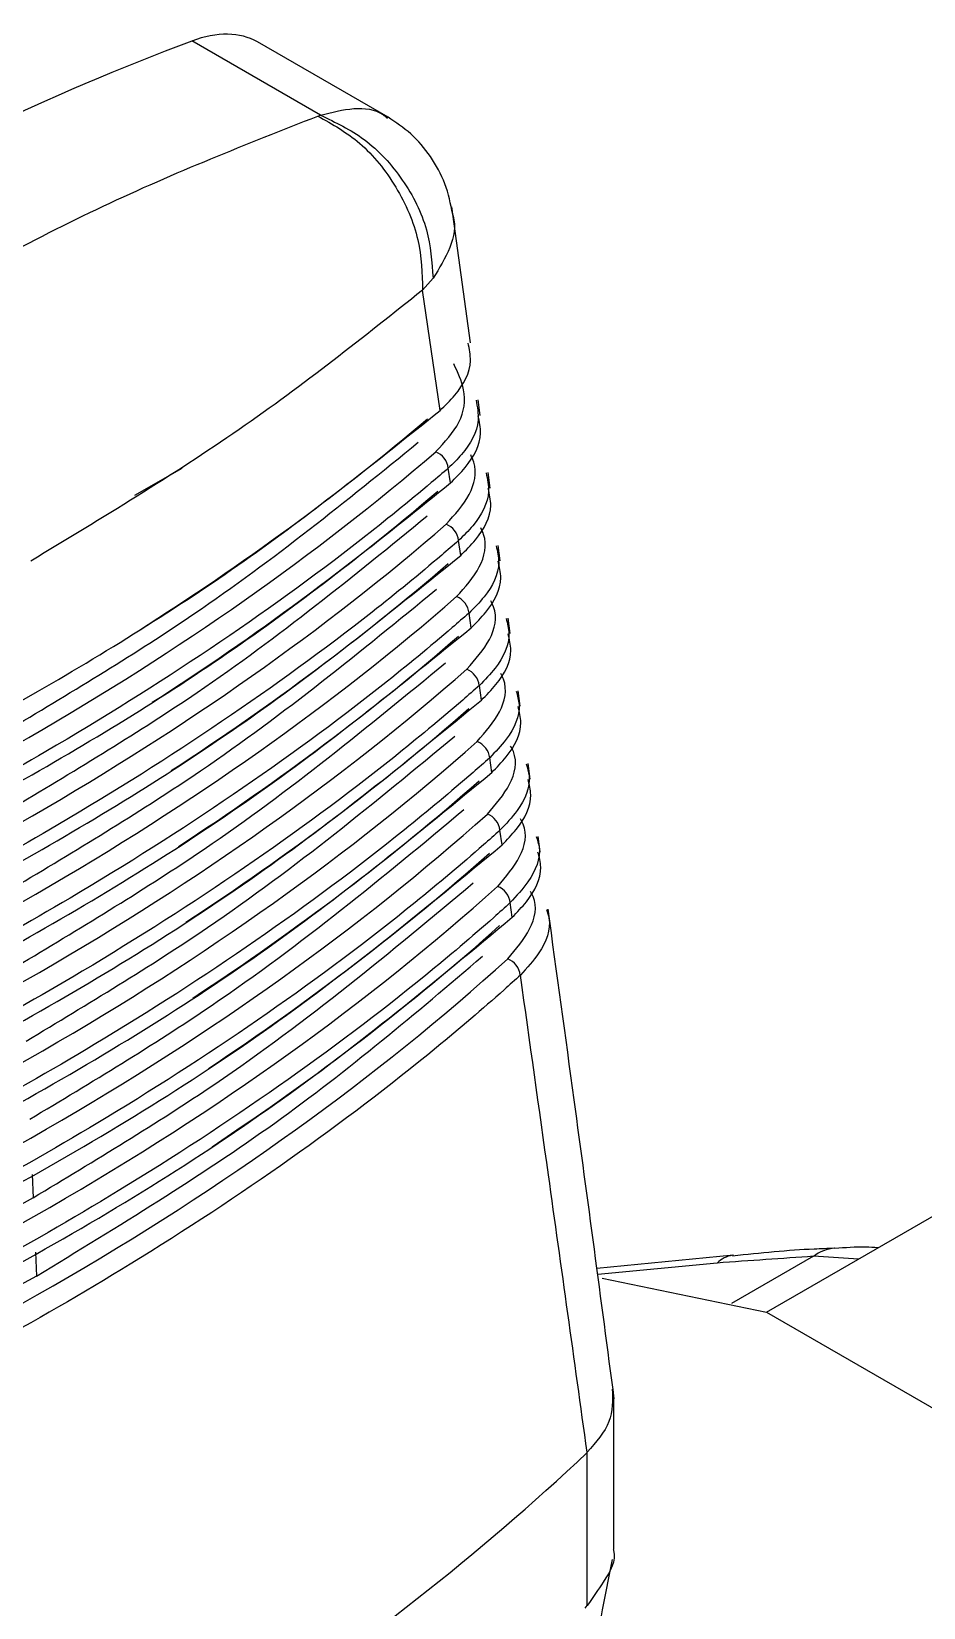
# Model space of a CAD drawing. Extents: x 8 to 113, y 1 to 87.
# Drawn here: x 78.536 to 79.128, y 12.129 to 13.174 of the extents above; entities that cross this region are included whole.
import ezdxf

# ---------------------------------------------------------------- set-up
doc = ezdxf.new("R2010")
doc.units = 0
doc.header["$MEASUREMENT"] = 0
doc.layers.add('OBJECT', color=7, linetype='CONTINUOUS')

msp = doc.modelspace()

# ---------------------------------------------------------------- linework, layer by layer
at = {"layer": 'OBJECT'}
for p, q in [((78.7279, 13.1185), (78.6426, 13.1677)), ((78.7728, 13.1171), (78.6861, 13.1671)), ((78.7261, 13.1179), (78.7279, 13.1185)), ((78.8272, 12.9675), (78.8149, 13.0576)), ((78.8025, 13.0103), (78.7955, 13.0024)), ((78.8071, 12.9226), (78.7955, 13.0024)), ((78.8338, 12.9193), (78.8324, 12.9296)), ((78.6359, 12.8842), (78.6045, 12.8661)), ((78.814, 12.8745), (78.8125, 12.8843)), ((78.8404, 12.871), (78.839, 12.8814)), ((78.8208, 12.8265), (78.8194, 12.8363)), ((78.847, 12.8228), (78.8456, 12.8331)), ((78.8277, 12.7784), (78.8263, 12.7882)), ((78.8536, 12.7746), (78.8522, 12.7849)), ((78.8345, 12.7304), (78.8332, 12.7402)), ((78.8602, 12.7264), (78.8588, 12.7366)), ((78.8414, 12.6824), (78.84, 12.6921)), ((78.8668, 12.6781), (78.8654, 12.6884)), ((78.8482, 12.6344), (78.8468, 12.6441)), ((78.8735, 12.6299), (78.8721, 12.6401)), ((78.855, 12.5864), (78.8536, 12.5961)), ((79.0235, 12.3245), (79.2521, 12.4565)), ((78.5367, 12.4158), (78.5374, 12.4004)), ((78.539, 12.3642), (78.5397, 12.3484)), ((79.0016, 12.3622), (78.911, 12.3535)), ((79.0546, 12.3615), (79.0004, 12.3302)), ((79.001, 12.3622), (79.0016, 12.3623)), ((78.9908, 12.357), (78.9116, 12.3494)), ((78.9146, 12.3471), (79.0235, 12.3245)), ((79.0235, 12.3245), (79.4336, 12.0878)), ((78.9222, 12.1674), (78.9222, 12.2678)), ((78.9047, 12.2316), (78.9046, 12.2315)), ((78.9047, 12.1299), (78.9047, 12.2316)), ((78.9032, 12.1281), (78.9047, 12.1299))]:
    msp.add_line(p, q, dxfattribs=at)
at = {"layer": 'OBJECT', "flags": 128}
msp.add_lwpolyline([(79.0844, 12.3597), (79.0546, 12.3615), (79.0546, 12.3615), (79.0546, 12.3615)], dxfattribs=at)
at = {"layer": 'OBJECT'}
for centre, radius, start, end in [((78.7992, 12.8828), 0.0134, 6.4054, 67.5871), ((78.8061, 12.8348), 0.0134, 6.4382, 67.7634), ((78.813, 12.7867), 0.0134, 6.471, 67.9393), ((78.8199, 12.7386), 0.0133, 6.5032, 68.1142), ((78.8268, 12.6906), 0.0133, 6.5364, 68.2877), ((78.8336, 12.6426), 0.0133, 6.5691, 68.4606), ((78.8404, 12.5945), 0.0133, 6.6006, 68.634), ((78.8472, 12.5465), 0.0132, 6.6321, 68.8065), ((79.0038, 12.3439), 0.0185, 98.9933, 134.9133), ((79.0702, 12.3423), 0.0246, 93.3793, 129.1104), ((77.7642, 13.4431), 1.664, 303.0242, 313.2654)]:
    msp.add_arc(centre, radius, start, end, dxfattribs=at)
for centre, major_axis, ratio, start_param, end_param in [((78.6232, 13.0648), (0.0641, 0.1015), 0.548826, 0.021956, 0.625519), ((78.2728, 11.2422), (1.2089, 1.8994), 0.546317, 0.627208, 0.990716), ((76.9812, 13.6114), (2.1942, 0.0164), 0.572227, 5.542671, 5.684292), ((76.9826, 13.6173), (2.1948, -0.0167), 0.582304, 5.308542, 5.695912), ((76.9812, 13.5608), (2.1974, 0.0165), 0.572227, 5.547323, 5.687706), ((76.9826, 13.5667), (2.1981, -0.0168), 0.582304, 5.30513, 5.699324), ((76.9812, 13.5102), (2.2007, 0.0165), 0.572227, 5.554251, 5.691111), ((76.9826, 13.5161), (2.2013, -0.0168), 0.582304, 5.301726, 5.702727), ((76.9812, 13.4595), (2.2039, 0.0165), 0.572227, 5.555932, 5.694508), ((76.9826, 13.4655), (2.2046, -0.0168), 0.582304, 5.298331, 5.706122), ((76.9812, 13.4089), (2.2072, 0.0165), 0.572227, 5.557569, 5.697897), ((76.9826, 13.4148), (2.2078, -0.0168), 0.582304, 5.294944, 5.709509), ((76.9812, 13.3583), (2.2104, 0.0166), 0.572227, 5.559057, 5.701278), ((76.9826, 13.3642), (2.2111, -0.0169), 0.582304, 5.291565, 5.712888), ((76.9812, 13.3077), (2.2137, 0.0166), 0.572227, 5.564473, 5.704651), ((76.9826, 13.3136), (2.2143, -0.0169), 0.582304, 5.288194, 5.716259), ((76.9812, 13.257), (2.2169, 0.0166), 0.572227, 5.564439, 5.708015), ((76.9826, 13.263), (2.2176, -0.0169), 0.582304, 5.284831, 5.719622)]:
    msp.add_ellipse(centre, major_axis=major_axis, ratio=ratio, start_param=start_param, end_param=end_param, dxfattribs=at)
for points, knots in [([(78.7279, 13.1185), (78.7353, 13.1204), (78.7502, 13.1242), (78.7653, 13.1223), (78.7712, 13.1174), (78.7722, 13.1166)], [0, 0, 0, 0, 0.454567, 0.909134, 1, 1, 1, 1]), ([(78.4403, 12.9828), (78.4882, 13.0092), (78.5841, 13.062), (78.6788, 13.0993), (78.7261, 13.1179)], [0, 0, 0, 0, 0.5, 1, 1, 1, 1]), ([(78.7261, 13.1179), (78.7357, 13.1125), (78.7555, 13.1014), (78.7792, 13.0716), (78.7945, 13.0366), (78.7952, 13.0135), (78.7955, 13.0024)], [0, 0, 0, 0, 0.24117, 0.5, 0.75883, 1, 1, 1, 1]), ([(78.7279, 13.1185), (78.7378, 13.1137), (78.7585, 13.1039), (78.7835, 13.0764), (78.8002, 13.0434), (78.8017, 13.0211), (78.8025, 13.0103)], [0, 0, 0, 0, 0.2415611, 0.4999999, 0.7584385, 1, 1, 1, 1]), ([(78.8155, 13.0528), (78.8141, 13.0596), (78.8113, 13.0732), (78.8014, 13.0913), (78.7885, 13.1065), (78.7778, 13.1137), (78.7726, 13.1172)], [0, 0, 0, 0, 0.258945, 0.516514, 0.76554, 1, 1, 1, 1]), ([(78.8153, 13.0528), (78.8154, 13.0524), (78.8179, 13.0454), (78.8148, 13.0304), (78.8066, 13.017), (78.8025, 13.0103)], [0, 0, 0, 0, 0.031421, 0.515711, 1, 1, 1, 1]), ([(78.7955, 13.0024), (78.7562, 12.9711), (78.6769, 12.9079), (78.5831, 12.8513), (78.5359, 12.8227)], [0, 0, 0, 0, 0.496376, 1, 1, 1, 1]), ([(78.8071, 12.9226), (78.8105, 12.9259), (78.8208, 12.936), (78.8291, 12.9517), (78.8265, 12.9634), (78.8257, 12.9673)], [0, 0, 0, 0, 0.247467, 0.747582, 1, 1, 1, 1]), ([(78.8043, 12.8953), (78.8102, 12.9016), (78.822, 12.9143), (78.825, 12.9352), (78.8189, 12.9478), (78.8162, 12.9535)], [0, 0, 0, 0, 0.3561452, 0.712376, 1, 1, 1, 1]), ([(78.2159, 12.5813), (78.2214, 12.5835), (78.249, 12.5944), (78.363, 12.6417), (78.5174, 12.7191), (78.6846, 12.8243), (78.7662, 12.8898), (78.8071, 12.9226)], [0, 0, 0, 0, 0.023792, 0.118973, 0.500647, 0.750324, 1, 1, 1, 1]), ([(78.831, 12.9295), (78.8318, 12.925), (78.8341, 12.9127), (78.8255, 12.897), (78.8156, 12.8873), (78.8125, 12.8843)], [0, 0, 0, 0, 0.283128, 0.780256, 1, 1, 1, 1]), ([(78.814, 12.8745), (78.8174, 12.8779), (78.8276, 12.888), (78.8358, 12.9036), (78.8332, 12.9152), (78.8323, 12.9191)], [0, 0, 0, 0, 0.248572, 0.750916, 1, 1, 1, 1]), ([(78.5236, 12.7123), (78.5646, 12.7369), (78.6627, 12.7959), (78.7449, 12.8627), (78.7927, 12.9015)], [0, 0, 0, 0, 0.418548, 1, 1, 1, 1]), ([(78.8112, 12.8472), (78.8169, 12.8535), (78.8284, 12.8663), (78.832, 12.8829), (78.8282, 12.8915), (78.8275, 12.8931)], [0, 0, 0, 0, 0.449601, 0.89931, 1, 1, 1, 1]), ([(78.8125, 12.8843), (78.8088, 12.8811), (78.7901, 12.8652), (78.7087, 12.799), (78.5738, 12.7086), (78.3886, 12.6103), (78.2711, 12.562), (78.2124, 12.5379)], [0, 0, 0, 0, 0.02343, 0.117165, 0.493038, 0.746519, 1, 1, 1, 1]), ([(78.8376, 12.8812), (78.8385, 12.8771), (78.841, 12.8652), (78.8328, 12.8495), (78.8227, 12.8395), (78.8194, 12.8363)], [0, 0, 0, 0, 0.260633, 0.759996, 1, 1, 1, 1]), ([(78.2115, 12.5267), (78.217, 12.5289), (78.2446, 12.5397), (78.3589, 12.5869), (78.5158, 12.665), (78.6872, 12.7723), (78.7717, 12.8404), (78.814, 12.8745)], [0, 0, 0, 0, 0.023339, 0.116711, 0.491126, 0.745563, 1, 1, 1, 1]), ([(78.8208, 12.8265), (78.8242, 12.8298), (78.8344, 12.84), (78.8425, 12.8556), (78.8399, 12.8671), (78.839, 12.8708)], [0, 0, 0, 0, 0.249743, 0.754445, 1, 1, 1, 1]), ([(78.5259, 12.6603), (78.5669, 12.6849), (78.6665, 12.7448), (78.7497, 12.8128), (78.7986, 12.8527)], [0, 0, 0, 0, 0.4117552, 1, 1, 1, 1]), ([(78.818, 12.7991), (78.8237, 12.8055), (78.8351, 12.8182), (78.8387, 12.8348), (78.8348, 12.8433), (78.8341, 12.8448)], [0, 0, 0, 0, 0.452208, 0.904525, 1, 1, 1, 1]), ([(78.8194, 12.8363), (78.8157, 12.8331), (78.7971, 12.817), (78.7161, 12.7508), (78.58, 12.6589), (78.3911, 12.5582), (78.269, 12.5082), (78.2079, 12.4833)], [0, 0, 0, 0, 0.022991, 0.114968, 0.483793, 0.741897, 1, 1, 1, 1]), ([(78.8442, 12.8329), (78.8451, 12.8292), (78.8478, 12.8177), (78.84, 12.802), (78.8298, 12.7917), (78.8263, 12.7882)], [0, 0, 0, 0, 0.238245, 0.739978, 1, 1, 1, 1]), ([(78.207, 12.4721), (78.2126, 12.4743), (78.2403, 12.4851), (78.3548, 12.532), (78.5143, 12.6108), (78.6897, 12.7202), (78.7771, 12.7911), (78.8208, 12.8265)], [0, 0, 0, 0, 0.022904, 0.114532, 0.481956, 0.740978, 1, 1, 1, 1]), ([(78.8277, 12.7784), (78.8311, 12.7818), (78.8412, 12.792), (78.8492, 12.8075), (78.8465, 12.8189), (78.8456, 12.8226)], [0, 0, 0, 0, 0.250979, 0.758175, 1, 1, 1, 1]), ([(78.5282, 12.6083), (78.5692, 12.6329), (78.6703, 12.6938), (78.7545, 12.7629), (78.8047, 12.804)], [0, 0, 0, 0, 0.405259, 1, 1, 1, 1]), ([(78.8249, 12.751), (78.8305, 12.7574), (78.8418, 12.7702), (78.8455, 12.7867), (78.8414, 12.7951), (78.8407, 12.7964)], [0, 0, 0, 0, 0.454762, 0.909635, 1, 1, 1, 1]), ([(78.8263, 12.7882), (78.8226, 12.785), (78.8041, 12.7689), (78.7235, 12.7025), (78.5862, 12.6091), (78.3936, 12.506), (78.2669, 12.4544), (78.2035, 12.4287)], [0, 0, 0, 0, 0.022568, 0.112852, 0.474885, 0.737443, 1, 1, 1, 1]), ([(78.2026, 12.4176), (78.2081, 12.4197), (78.2359, 12.4304), (78.3507, 12.4771), (78.5127, 12.5566), (78.6923, 12.6681), (78.7826, 12.7417), (78.8277, 12.7784)], [0, 0, 0, 0, 0.022484, 0.112433, 0.473119, 0.73656, 1, 1, 1, 1]), ([(78.8509, 12.7847), (78.8517, 12.7813), (78.8546, 12.7702), (78.8471, 12.7545), (78.8368, 12.7439), (78.8332, 12.7402)], [0, 0, 0, 0, 0.215932, 0.720177, 1, 1, 1, 1]), ([(78.8345, 12.7304), (78.8379, 12.7338), (78.848, 12.744), (78.8559, 12.7594), (78.8531, 12.7708), (78.8522, 12.7744)], [0, 0, 0, 0, 0.252286, 0.762115, 1, 1, 1, 1]), ([(78.5305, 12.5563), (78.5715, 12.581), (78.6741, 12.6427), (78.7594, 12.713), (78.8107, 12.7552)], [0, 0, 0, 0, 0.399041, 1, 1, 1, 1]), ([(78.8317, 12.703), (78.8373, 12.7094), (78.8484, 12.7221), (78.8521, 12.7386), (78.848, 12.7469), (78.8473, 12.7482)], [0, 0, 0, 0, 0.457268, 0.914646, 1, 1, 1, 1]), ([(78.8332, 12.7402), (78.8295, 12.7369), (78.8111, 12.7208), (78.7308, 12.6542), (78.5924, 12.5594), (78.3962, 12.4539), (78.2647, 12.4007), (78.199, 12.3741)], [0, 0, 0, 0, 0.02216, 0.110812, 0.466297, 0.733148, 1, 1, 1, 1]), ([(78.8576, 12.7364), (78.8584, 12.7334), (78.8614, 12.7227), (78.8542, 12.707), (78.8438, 12.6962), (78.84, 12.6921)], [0, 0, 0, 0, 0.193665, 0.700565, 1, 1, 1, 1]), ([(78.1981, 12.363), (78.2036, 12.3651), (78.2315, 12.3758), (78.3466, 12.4223), (78.5112, 12.5024), (78.6949, 12.6161), (78.788, 12.6923), (78.8345, 12.7304)], [0, 0, 0, 0, 0.022079, 0.110408, 0.464597, 0.732298, 1, 1, 1, 1]), ([(78.8414, 12.6824), (78.8447, 12.6858), (78.8547, 12.696), (78.8625, 12.7114), (78.8597, 12.7226), (78.8588, 12.7262)], [0, 0, 0, 0, 0.253663, 0.766271, 1, 1, 1, 1]), ([(78.5328, 12.5043), (78.5738, 12.529), (78.678, 12.5917), (78.7644, 12.6631), (78.8168, 12.7065)], [0, 0, 0, 0, 0.393082, 1, 1, 1, 1]), ([(78.84, 12.6921), (78.8363, 12.6889), (78.818, 12.6728), (78.7382, 12.606), (78.5986, 12.5096), (78.3987, 12.4017), (78.2626, 12.3469), (78.1945, 12.3195)], [0, 0, 0, 0, 0.021766, 0.108843, 0.45801, 0.729005, 1, 1, 1, 1]), ([(78.8385, 12.6549), (78.844, 12.6613), (78.8551, 12.6741), (78.8588, 12.6906), (78.8546, 12.6987), (78.8539, 12.6999)], [0, 0, 0, 0, 0.459731, 0.91957, 1, 1, 1, 1]), ([(78.1936, 12.3084), (78.1992, 12.3106), (78.227, 12.3212), (78.3424, 12.3674), (78.5096, 12.4483), (78.6975, 12.564), (78.7934, 12.6429), (78.8414, 12.6824)], [0, 0, 0, 0, 0.021688, 0.108455, 0.456373, 0.728187, 1, 1, 1, 1]), ([(78.8642, 12.6882), (78.865, 12.6855), (78.8681, 12.6752), (78.8613, 12.6595), (78.8508, 12.6484), (78.8468, 12.6441)], [0, 0, 0, 0, 0.171408, 0.681117, 1, 1, 1, 1]), ([(78.8482, 12.6344), (78.8515, 12.6378), (78.8614, 12.648), (78.8691, 12.6633), (78.8663, 12.6745), (78.8654, 12.6779)], [0, 0, 0, 0, 0.255114, 0.770648, 1, 1, 1, 1]), ([(78.5351, 12.4524), (78.5761, 12.477), (78.6819, 12.5407), (78.7694, 12.6133), (78.8229, 12.6578)], [0, 0, 0, 0, 0.387367, 1, 1, 1, 1]), ([(78.8453, 12.6069), (78.8507, 12.6133), (78.8617, 12.6261), (78.8655, 12.6425), (78.8611, 12.6505), (78.8605, 12.6516)], [0, 0, 0, 0, 0.462151, 0.924412, 1, 1, 1, 1]), ([(78.8468, 12.6441), (78.8432, 12.6409), (78.825, 12.6247), (78.7455, 12.5577), (78.6047, 12.4599), (78.4012, 12.3496), (78.2604, 12.2931), (78.19, 12.2649)], [0, 0, 0, 0, 0.021386, 0.106942, 0.450009, 0.725005, 1, 1, 1, 1]), ([(78.8709, 12.6399), (78.8717, 12.6376), (78.8748, 12.6277), (78.8683, 12.612), (78.8578, 12.6006), (78.8536, 12.5961)], [0, 0, 0, 0, 0.149135, 0.6618087, 1, 1, 1, 1]), ([(78.1891, 12.2539), (78.1947, 12.256), (78.2226, 12.2666), (78.3383, 12.3126), (78.508, 12.3941), (78.7001, 12.512), (78.7988, 12.5936), (78.8482, 12.6344)], [0, 0, 0, 0, 0.021311, 0.106568, 0.448432, 0.724216, 1, 1, 1, 1]), ([(78.855, 12.5864), (78.8582, 12.5898), (78.8681, 12.6), (78.8757, 12.6153), (78.8729, 12.6263), (78.872, 12.6297)], [0, 0, 0, 0, 0.256641, 0.775256, 1, 1, 1, 1]), ([(78.5374, 12.4004), (78.5784, 12.4251), (78.6859, 12.4897), (78.7744, 12.5635), (78.8291, 12.6092)], [0, 0, 0, 0, 0.38188, 1, 1, 1, 1]), ([(78.852, 12.5589), (78.8574, 12.5653), (78.8683, 12.5781), (78.8721, 12.5944), (78.8677, 12.6024), (78.8671, 12.6034)], [0, 0, 0, 0, 0.464534, 0.929177, 1, 1, 1, 1]), ([(78.8536, 12.5961), (78.85, 12.5928), (78.8319, 12.5766), (78.7528, 12.5095), (78.6109, 12.4102), (78.4038, 12.2974), (78.2582, 12.2394), (78.1855, 12.2104)], [0, 0, 0, 0, 0.021019, 0.105106, 0.44228, 0.72114, 1, 1, 1, 1]), ([(78.8776, 12.5916), (78.8783, 12.5897), (78.8815, 12.5802), (78.8753, 12.5645), (78.8647, 12.5528), (78.8604, 12.5481)], [0, 0, 0, 0, 0.126813, 0.642616, 1, 1, 1, 1]), ([(78.9226, 12.267), (78.9138, 12.3331), (78.8994, 12.4412), (78.8845, 12.5497), (78.8787, 12.5918)], [0, 0, 0, 0, 0.6110027, 1, 1, 1, 1]), ([(78.1845, 12.1994), (78.1901, 12.2015), (78.2181, 12.212), (78.3341, 12.2578), (78.5064, 12.34), (78.7027, 12.4599), (78.8042, 12.5442), (78.855, 12.5864)], [0, 0, 0, 0, 0.020947, 0.104745, 0.44076, 0.72038, 1, 1, 1, 1]), ([(78.5397, 12.3484), (78.5939, 12.3815), (78.7023, 12.4475), (78.791, 12.5229), (78.8353, 12.5605)], [0, 0, 0, 0, 0.500491, 1, 1, 1, 1]), ([(78.8604, 12.5481), (78.8568, 12.5448), (78.8388, 12.5286), (78.7601, 12.4613), (78.6171, 12.3605), (78.4063, 12.2452), (78.256, 12.1856), (78.1809, 12.1558)], [0, 0, 0, 0, 0.020664, 0.103331, 0.434809, 0.717404, 1, 1, 1, 1]), ([(78.9046, 12.2315), (78.8961, 12.2928), (78.8814, 12.3983), (78.8666, 12.5039), (78.8604, 12.5481)], [0, 0, 0, 0, 0.581449, 1, 1, 1, 1]), ([(78.5374, 12.4004), (78.4947, 12.3767), (78.3828, 12.3147), (78.2552, 12.2638), (78.1763, 12.2323)], [0, 0, 0, 0, 0.38188, 1, 1, 1, 1]), ([(79.0972, 12.3671), (79.0946, 12.3673), (79.0851, 12.3679), (79.0756, 12.3672), (79.0688, 12.3667)], [0, 0, 0, 0, 0.276964, 1, 1, 1, 1]), ([(79.0546, 12.3615), (79.0546, 12.3615), (79.034, 12.3601), (79.0124, 12.3586), (78.9908, 12.357)], [0, 0, 0, 0, 0.00003, 1, 1, 1, 1]), ([(79.0686, 12.3668), (79.0641, 12.3666), (79.0427, 12.366), (79.0195, 12.3636), (79.001, 12.3617)], [0, 0, 0, 0, 0.2089654, 1, 1, 1, 1]), ([(78.5397, 12.3484), (78.4825, 12.3171), (78.3682, 12.2546), (78.2379, 12.2036), (78.1729, 12.1781)], [0, 0, 0, 0, 0.500491, 1, 1, 1, 1]), ([(78.9212, 12.2734), (78.9215, 12.2661), (78.9219, 12.2511), (78.9105, 12.2382), (78.9047, 12.2316)], [0, 0, 0, 0, 0.4914502, 1, 1, 1, 1]), ([(78.8651, 11.8775), (78.8699, 11.901), (78.889, 11.995), (78.9075, 12.0894), (78.9214, 12.1603)], [0, 0, 0, 0, 0.249079, 1, 1, 1, 1]), ([(78.9219, 12.1674), (78.922, 12.1671), (78.9241, 12.1598), (78.9179, 12.1487), (78.9084, 12.1352), (78.9047, 12.1299)], [0, 0, 0, 0, 0.027792, 0.619444, 1, 1, 1, 1])]:
    msp.add_open_spline(points, degree=3, knots=knots, dxfattribs=at)

doc.saveas('drawing.dxf')
